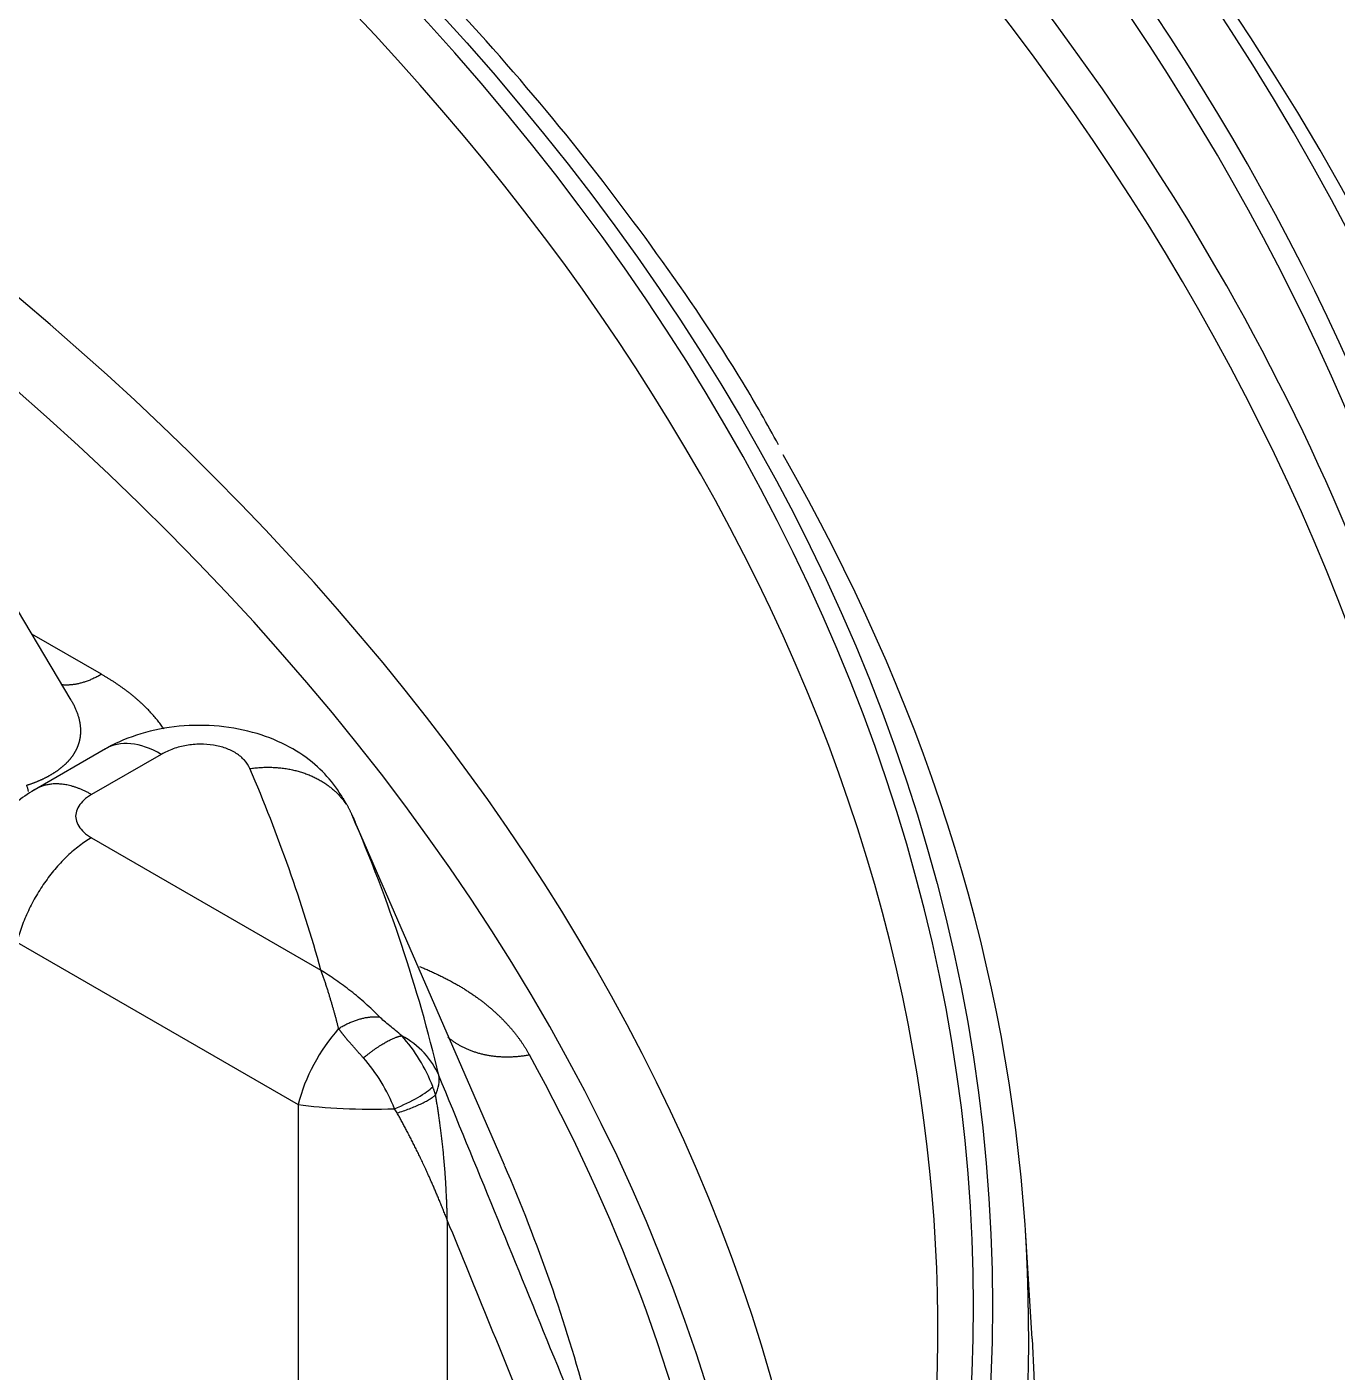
# Model space of a CAD drawing. Header units: millimetres. Extents: x -1286 to 291, y 5350 to 5880.
# Drawn here: x -694.67 to -671.07, y 5615.81 to 5640.04 of the extents above; entities that cross this region are included whole.
import ezdxf

# ---------------------------------------------------------------- set-up
doc = ezdxf.new("R2010")
doc.units = ezdxf.units.MM
doc.layers.add('粗实线层', color=7, linetype='Continuous', lineweight=35)

msp = doc.modelspace()

# ---------------------------------------------------------------- linework, layer by layer
at = {"layer": '粗实线层', "lineweight": 25}
for p, q in [((-693.872, 5627.917, 2078.952), (-698.117, 5635.033, 2078.952)), ((-693.325, 5628.381, 2078.952), (-694.582, 5629.106, 2078.952)), ((-693.253, 5627.038, 2078.952), (-694.58, 5626.272, 2078.952)), ((-692.248, 5626.939, 2078.952), (-693.504, 5626.214, 2078.952)), ((-686.068, 5619.536, 2078.952), (-688.756, 5625.719, 2078.952)), ((-693.504, 5625.438, 2078.952), (-689.373, 5623.052, 2078.952)), ((-694.848, 5623.555, 2078.952), (-689.784, 5620.631, 2078.952)), ((-689.784, 5620.631, 2078.952), (-689.784, 5611.473, 2078.952)), ((-687.096, 5618.548, 2078.952), (-687.096, 5611.473, 2078.952)), ((-676.558, 5616.411, 2078.952), (-676.683, 5618.365, 2078.952))]:
    msp.add_line(p, q, dxfattribs=at)
for centre, major_axis, ratio, start_param, end_param in [((-768.103, 5619.466, 2078.952), (101.531, 0), 0.57735, 5.605815, 8.437063), ((-768.103, 5617.393, 2078.952), (-100.022, 0), 0.57735, 3.458305, 5.293002), ((-768.103, 5617.004, 2078.952), (-99.521, 0), 0.57735, 2.999437, 4.219882), ((-768.103, 5619.233, 2078.952), (-100.141, 0), 0.57735, 2.724204, 3.887194), ((-768.103, 5619.466, 2078.952), (-100.442, 0), 0.57735, 2.72115, 3.785475), ((-763.839, 5617.004, 2078.952), (-86.224, 0), 0.57735, 2.357601, 3.925584), ((-763.839, 5616.564, 2078.952), (-85.581, 0), 0.57735, 3.253022, 3.911231), ((-768.103, 5619.077, 2078.952), (102.032, 0), 0.57735, 5.953798, 6.729052), ((-763.839, 5607.835, 2078.952), (83.696, 0), 0.57735, 0.0297, 0.746583), ((-763.839, 5607.157, 2078.952), (82.706, 0), 0.57735, 6.202093, 7.023547), ((-768.103, 5617.393, 2078.952), (-100.022, 0), 0.57735, 3.12046, 3.458305), ((-763.839, 5616.499, 2078.952), (-87.216, 0), 0.57735, 2.916833, 3.461506), ((-692.248, 5625.298, 2078.952), (1.005, -1.741), 0.57735, 2.356194, 3.151828), ((-763.839, 5616.184, 2078.952), (-75.411, 0), 0.57735, 3.30001, 3.385145), ((-763.839, 5615.077, 2078.952), (-77.311, 0), 0.57735, 3.278243, 3.385146), ((-763.839, 5616.564, 2078.952), (-85.581, 0), 0.57735, 2.686616, 3.253022), ((-688.44, 5620.873, 2078.952), (1.005, 1.741), 0.57735, 1.23178, 2.024582), ((-689.131, 5620.474, 2078.952), (-1.955, -0.466), 0.808885, 3.282885, 3.865668), ((-688.44, 5620.873, 2078.952), (0.878, -1.521), 0.57735, 1.299203, 1.920576), ((-689.131, 5620.474, 2078.952), (0.878, -1.521), 0.57735, 1.299203, 1.920576), ((-763.839, 5607.157, 2078.952), (82.085, 0), 0.57735, 0.118292, 0.308069), ((-689.131, 5620.474, 2078.952), (-1.859, -0.764), 0.445508, 2.692234, 3.048976), ((-688.245, 5620.713, 2078.952), (-0.939, -0.358), 0.219039, 1.696148, 2.711819), ((-688.44, 5620.873, 2078.952), (-2.01, 0), 0.161612, 0.838495, 1.766271), ((-763.839, 5608.264, 2078.952), (80.184, 0), 0.57735, 0.152116, 0.245947), ((-763.839, 5614.543, 2078.952), (-87.342, 0), 0.57735, 2.365166, 3.178643)]:
    msp.add_ellipse(centre, major_axis=major_axis, ratio=ratio, start_param=start_param, end_param=end_param, dxfattribs=at)
msp.add_ellipse((-763.839, 5617.004, 2078.952), major_axis=(-86.564, 0), ratio=0.57735, dxfattribs=at)
for points, degree, knots in [([(-681.13, 5632.515, 2078.952), (-681.332, 5632.889, 2078.952), (-681.995, 5634.054, 2078.952), (-683.298, 5635.973, 2078.952), (-685.046, 5638.261, 2078.952), (-686.996, 5640.494, 2078.952), (-689.131, 5642.669, 2078.952), (-691.449, 5644.779, 2078.952), (-693.944, 5646.82, 2078.952), (-696.61, 5648.786, 2078.952), (-699.439, 5650.673, 2078.952), (-702.425, 5652.476, 2078.952), (-705.561, 5654.191, 2078.952), (-708.838, 5655.813, 2078.952), (-712.249, 5657.339, 2078.952), (-715.786, 5658.765, 2078.952), (-719.439, 5660.088, 2078.952), (-723.199, 5661.305, 2078.952), (-727.059, 5662.412, 2078.952), (-731.007, 5663.408, 2078.952), (-735.035, 5664.289, 2078.952), (-739.133, 5665.054, 2078.952), (-743.291, 5665.701, 2078.952), (-747.499, 5666.228, 2078.952), (-751.747, 5666.635, 2078.952), (-756.023, 5666.919, 2078.952), (-760.319, 5667.081, 2078.952), (-764.623, 5667.12, 2078.952), (-768.925, 5667.036, 2078.952), (-773.215, 5666.83, 2078.952), (-777.483, 5666.501, 2078.952), (-781.717, 5666.05, 2078.952), (-785.907, 5665.479, 2078.952), (-790.045, 5664.789, 2078.952), (-794.118, 5663.982, 2078.952), (-798.118, 5663.058, 2078.952), (-802.035, 5662.022, 2078.952), (-805.86, 5660.875, 2078.952), (-809.582, 5659.619, 2078.952), (-813.194, 5658.258, 2078.952), (-816.685, 5656.795, 2078.952), (-820.049, 5655.233, 2078.952), (-822.936, 5653.751, 2078.952), (-824.679, 5652.779, 2078.952), (-825.376, 5652.376, 2078.952)], 3, [0, 0, 0, 0, 0.01138, 0.035611, 0.059864, 0.084135, 0.108421, 0.132719, 0.157024, 0.181336, 0.20565, 0.229966, 0.254282, 0.278597, 0.302911, 0.327222, 0.351532, 0.375839, 0.400144, 0.424446, 0.448747, 0.473047, 0.497345, 0.521641, 0.545937, 0.570232, 0.594526, 0.61882, 0.643114, 0.667408, 0.691703, 0.715998, 0.740295, 0.764592, 0.788891, 0.813192, 0.837495, 0.8618, 0.886107, 0.910417, 0.934729, 0.959044, 0.983362, 1, 1, 1, 1]), ([(-692.201, 5627.394, 2078.952), (-692.206, 5627.401, 2078.952), (-692.218, 5627.419, 2078.952), (-692.239, 5627.449, 2078.952), (-692.264, 5627.484, 2078.952), (-692.29, 5627.518, 2078.952), (-692.317, 5627.553, 2078.952), (-692.345, 5627.587, 2078.952), (-692.374, 5627.621, 2078.952), (-692.404, 5627.655, 2078.952), (-692.434, 5627.688, 2078.952), (-692.465, 5627.722, 2078.952), (-692.498, 5627.756, 2078.952), (-692.531, 5627.789, 2078.952), (-692.565, 5627.822, 2078.952), (-692.6, 5627.855, 2078.952), (-692.636, 5627.888, 2078.952), (-692.673, 5627.92, 2078.952), (-692.71, 5627.953, 2078.952), (-692.749, 5627.985, 2078.952), (-692.788, 5628.017, 2078.952), (-692.828, 5628.049, 2078.952), (-692.869, 5628.08, 2078.952), (-692.911, 5628.111, 2078.952), (-692.954, 5628.142, 2078.952), (-692.997, 5628.173, 2078.952), (-693.042, 5628.204, 2078.952), (-693.087, 5628.234, 2078.952), (-693.133, 5628.264, 2078.952), (-693.18, 5628.293, 2078.952), (-693.228, 5628.323, 2078.952), (-693.276, 5628.352, 2078.952), (-693.309, 5628.371, 2078.952), (-693.325, 5628.381, 2078.952)], 3, [0, 0, 0, 0, 0.018799, 0.050157, 0.08161, 0.113155, 0.14479, 0.176517, 0.208337, 0.24025, 0.272257, 0.304358, 0.336555, 0.368847, 0.401235, 0.433718, 0.466296, 0.498969, 0.531736, 0.564595, 0.597547, 0.630589, 0.663721, 0.696943, 0.730255, 0.763657, 0.797151, 0.830735, 0.86441, 0.898175, 0.932029, 0.965971, 1, 1, 1, 1]), ([(-694.669, 5626.384, 2078.952), (-694.663, 5626.386, 2078.952), (-694.649, 5626.391, 2078.952), (-694.629, 5626.397, 2078.952), (-694.609, 5626.404, 2078.952), (-694.59, 5626.411, 2078.952), (-694.57, 5626.418, 2078.952), (-694.551, 5626.425, 2078.952), (-694.532, 5626.432, 2078.952), (-694.514, 5626.44, 2078.952), (-694.495, 5626.447, 2078.952), (-694.477, 5626.454, 2078.952), (-694.459, 5626.462, 2078.952), (-694.441, 5626.47, 2078.952), (-694.423, 5626.478, 2078.952), (-694.405, 5626.485, 2078.952), (-694.388, 5626.493, 2078.952), (-694.371, 5626.501, 2078.952), (-694.354, 5626.51, 2078.952), (-694.338, 5626.518, 2078.952), (-694.321, 5626.526, 2078.952), (-694.305, 5626.535, 2078.952), (-694.289, 5626.543, 2078.952), (-694.273, 5626.552, 2078.952), (-694.258, 5626.56, 2078.952), (-694.242, 5626.569, 2078.952), (-694.227, 5626.578, 2078.952), (-694.212, 5626.587, 2078.952), (-694.197, 5626.596, 2078.952), (-694.183, 5626.605, 2078.952), (-694.169, 5626.614, 2078.952), (-694.155, 5626.623, 2078.952), (-694.141, 5626.633, 2078.952), (-694.127, 5626.642, 2078.952), (-694.114, 5626.651, 2078.952), (-694.1, 5626.661, 2078.952), (-694.087, 5626.671, 2078.952), (-694.075, 5626.68, 2078.952), (-694.062, 5626.69, 2078.952), (-694.05, 5626.7, 2078.952), (-694.037, 5626.71, 2078.952), (-694.026, 5626.72, 2078.952), (-694.014, 5626.73, 2078.952), (-694.002, 5626.74, 2078.952), (-693.991, 5626.75, 2078.952), (-693.98, 5626.76, 2078.952), (-693.969, 5626.77, 2078.952), (-693.959, 5626.781, 2078.952), (-693.948, 5626.791, 2078.952), (-693.938, 5626.802, 2078.952), (-693.928, 5626.812, 2078.952), (-693.918, 5626.823, 2078.952), (-693.909, 5626.833, 2078.952), (-693.899, 5626.844, 2078.952), (-693.89, 5626.855, 2078.952), (-693.881, 5626.866, 2078.952), (-693.873, 5626.876, 2078.952), (-693.864, 5626.887, 2078.952), (-693.856, 5626.898, 2078.952), (-693.848, 5626.909, 2078.952), (-693.84, 5626.92, 2078.952), (-693.832, 5626.932, 2078.952), (-693.825, 5626.943, 2078.952), (-693.818, 5626.954, 2078.952), (-693.811, 5626.965, 2078.952), (-693.804, 5626.977, 2078.952), (-693.797, 5626.988, 2078.952), (-693.791, 5626.999, 2078.952), (-693.785, 5627.011, 2078.952), (-693.779, 5627.022, 2078.952), (-693.773, 5627.034, 2078.952), (-693.768, 5627.046, 2078.952), (-693.762, 5627.057, 2078.952), (-693.757, 5627.069, 2078.952), (-693.753, 5627.081, 2078.952), (-693.748, 5627.093, 2078.952), (-693.743, 5627.104, 2078.952), (-693.739, 5627.116, 2078.952), (-693.735, 5627.128, 2078.952), (-693.731, 5627.14, 2078.952), (-693.728, 5627.152, 2078.952), (-693.724, 5627.164, 2078.952), (-693.721, 5627.176, 2078.952), (-693.718, 5627.188, 2078.952), (-693.716, 5627.2, 2078.952), (-693.713, 5627.213, 2078.952), (-693.711, 5627.225, 2078.952), (-693.708, 5627.237, 2078.952), (-693.707, 5627.249, 2078.952), (-693.705, 5627.262, 2078.952), (-693.703, 5627.274, 2078.952), (-693.702, 5627.286, 2078.952), (-693.701, 5627.299, 2078.952), (-693.7, 5627.311, 2078.952), (-693.699, 5627.324, 2078.952), (-693.699, 5627.336, 2078.952), (-693.698, 5627.349, 2078.952), (-693.698, 5627.366, 2078.952), (-693.699, 5627.388, 2078.952), (-693.7, 5627.414, 2078.952), (-693.702, 5627.441, 2078.952), (-693.705, 5627.468, 2078.952), (-693.709, 5627.496, 2078.952), (-693.714, 5627.523, 2078.952), (-693.72, 5627.551, 2078.952), (-693.727, 5627.579, 2078.952), (-693.734, 5627.607, 2078.952), (-693.743, 5627.635, 2078.952), (-693.752, 5627.664, 2078.952), (-693.763, 5627.693, 2078.952), (-693.774, 5627.722, 2078.952), (-693.786, 5627.75, 2078.952), (-693.799, 5627.78, 2078.952), (-693.813, 5627.809, 2078.952), (-693.828, 5627.838, 2078.952), (-693.844, 5627.868, 2078.952), (-693.858, 5627.892, 2078.952), (-693.867, 5627.907, 2078.952), (-693.87, 5627.912, 2078.952)], 3, [0, 0, 0, 0, 0.008493, 0.016959, 0.025398, 0.033811, 0.042197, 0.050557, 0.058891, 0.067199, 0.075482, 0.083738, 0.091969, 0.100174, 0.108355, 0.11651, 0.12464, 0.132745, 0.140826, 0.148882, 0.156914, 0.164921, 0.172905, 0.180865, 0.188801, 0.196713, 0.204602, 0.212468, 0.22031, 0.22813, 0.235927, 0.243702, 0.251454, 0.259184, 0.266892, 0.274578, 0.282242, 0.289885, 0.297507, 0.305107, 0.312687, 0.320246, 0.327784, 0.335301, 0.342799, 0.350277, 0.357734, 0.365173, 0.372591, 0.379991, 0.387371, 0.394733, 0.402076, 0.409401, 0.416707, 0.423996, 0.431267, 0.43852, 0.445755, 0.452974, 0.460176, 0.467361, 0.474529, 0.481681, 0.488818, 0.495938, 0.503043, 0.510132, 0.517206, 0.524266, 0.53131, 0.53834, 0.545356, 0.552358, 0.559346, 0.566321, 0.573282, 0.580231, 0.587166, 0.594089, 0.601, 0.607898, 0.614785, 0.62166, 0.628524, 0.635377, 0.642219, 0.649051, 0.655872, 0.662683, 0.669484, 0.676276, 0.683058, 0.689832, 0.696596, 0.703353, 0.710101, 0.716841, 0.73091, 0.745016, 0.759161, 0.773346, 0.787575, 0.80185, 0.816172, 0.830544, 0.844969, 0.859449, 0.873985, 0.888581, 0.903237, 0.917957, 0.932743, 0.947595, 0.962518, 0.977512, 0.992579, 1, 1, 1, 1]), ([(-688.92, 5626.043, 2078.952), (-689.071, 5626.336, 2078.952), (-689.385, 5626.726, 2078.952), (-690.002, 5627.128, 2078.952), (-690.603, 5627.359, 2078.952), (-691.299, 5627.476, 2078.952), (-692.025, 5627.457, 2078.952), (-692.713, 5627.302, 2078.952), (-693.104, 5627.127, 2078.952), (-693.285, 5627.02, 2078.952)], 3, [0, 0, 0, 0, 0.212468, 0.330849, 0.457488, 0.590546, 0.726664, 0.863147, 1, 1, 1, 1]), ([(-694.491, 5626.323, 2078.952), (-694.61, 5626.256, 2078.952), (-694.839, 5626.104, 2078.952), (-695.144, 5625.819, 2078.952), (-695.339, 5625.598, 2078.952), (-695.411, 5625.468, 2078.952), (-695.417, 5625.457, 2078.952)], 3, [0, 0, 0, 0, 0.310329, 0.634006, 0.969092, 1, 1, 1, 1]), ([(-688.81, 5625.841, 2078.952), (-688.813, 5625.848, 2078.952), (-688.819, 5625.862, 2078.952), (-688.828, 5625.883, 2078.952), (-688.838, 5625.904, 2078.952), (-688.848, 5625.925, 2078.952), (-688.858, 5625.945, 2078.952), (-688.868, 5625.966, 2078.952), (-688.879, 5625.986, 2078.952), (-688.889, 5626.006, 2078.952), (-688.9, 5626.026, 2078.952), (-688.911, 5626.046, 2078.952), (-688.922, 5626.066, 2078.952), (-688.934, 5626.086, 2078.952), (-688.945, 5626.105, 2078.952), (-688.957, 5626.124, 2078.952), (-688.965, 5626.136, 2078.952), (-688.968, 5626.142, 2078.952)], 3, [0, 0, 0, 0, 0.06789, 0.135662, 0.203316, 0.270851, 0.338267, 0.405564, 0.472741, 0.539799, 0.606738, 0.673558, 0.740258, 0.80684, 0.873304, 0.939649, 1, 1, 1, 1]), ([(-693.504, 5625.438, 2078.952), (-693.578, 5625.395, 2078.952), (-693.651, 5625.346, 2078.952), (-693.796, 5625.236, 2078.952), (-693.868, 5625.176, 2078.952), (-694.007, 5625.043, 2078.952), (-694.076, 5624.972, 2078.952), (-694.207, 5624.82, 2078.952), (-694.27, 5624.74, 2078.952), (-694.389, 5624.572, 2078.952), (-694.446, 5624.485, 2078.952), (-694.551, 5624.306, 2078.952), (-694.599, 5624.214, 2078.952), (-694.687, 5624.028, 2078.952), (-694.726, 5623.933, 2078.952), (-694.795, 5623.744, 2078.952), (-694.824, 5623.649, 2078.952), (-694.848, 5623.555, 2078.952)], 3, [0, 0, 0, 0, 0.125, 0.125, 0.25, 0.25, 0.375, 0.375, 0.5, 0.5, 0.625, 0.625, 0.75, 0.75, 0.875, 0.875, 1, 1, 1, 1]), ([(-688.317, 5622.211, 2078.952), (-688.399, 5622.295, 2078.952), (-688.483, 5622.375, 2078.952), (-688.656, 5622.529, 2078.952), (-688.745, 5622.603, 2078.952), (-688.923, 5622.743, 2078.952), (-689.014, 5622.809, 2078.952), (-689.194, 5622.935, 2078.952), (-689.284, 5622.995, 2078.952), (-689.373, 5623.052, 2078.952)], 3, [0, 0, 0, 0, 0.25, 0.25, 0.5, 0.5, 0.75, 0.75, 1, 1, 1, 1]), ([(-689.054, 5621.999, 2078.952), (-689.056, 5622.007, 2078.952), (-689.06, 5622.024, 2078.952), (-689.067, 5622.05, 2078.952), (-689.073, 5622.076, 2078.952), (-689.08, 5622.102, 2078.952), (-689.087, 5622.129, 2078.952), (-689.094, 5622.156, 2078.952), (-689.101, 5622.183, 2078.952), (-689.109, 5622.211, 2078.952), (-689.117, 5622.239, 2078.952), (-689.124, 5622.267, 2078.952), (-689.132, 5622.296, 2078.952), (-689.14, 5622.325, 2078.952), (-689.149, 5622.355, 2078.952), (-689.157, 5622.384, 2078.952), (-689.166, 5622.414, 2078.952), (-689.175, 5622.444, 2078.952), (-689.183, 5622.475, 2078.952), (-689.193, 5622.505, 2078.952), (-689.202, 5622.536, 2078.952), (-689.211, 5622.567, 2078.952), (-689.221, 5622.599, 2078.952), (-689.23, 5622.63, 2078.952), (-689.24, 5622.662, 2078.952), (-689.25, 5622.694, 2078.952), (-689.261, 5622.726, 2078.952), (-689.271, 5622.758, 2078.952), (-689.282, 5622.791, 2078.952), (-689.292, 5622.823, 2078.952), (-689.303, 5622.856, 2078.952), (-689.314, 5622.888, 2078.952), (-689.326, 5622.921, 2078.952), (-689.337, 5622.954, 2078.952), (-689.349, 5622.987, 2078.952), (-689.361, 5623.02, 2078.952), (-689.369, 5623.041, 2078.952), (-689.373, 5623.052, 2078.952)], 3, [0, 0, 0, 0, 0.020892, 0.042234, 0.064027, 0.086271, 0.108965, 0.13211, 0.155707, 0.179755, 0.204254, 0.229205, 0.254608, 0.280462, 0.306769, 0.333527, 0.360737, 0.3884, 0.416515, 0.445082, 0.474102, 0.503574, 0.533499, 0.563876, 0.594706, 0.625989, 0.657725, 0.689914, 0.722555, 0.75565, 0.789197, 0.823198, 0.857652, 0.892559, 0.927919, 0.963733, 1, 1, 1, 1]), ([(-687.597, 5623.117, 2078.952), (-687.295, 5622.997, 2078.952), (-687.008, 5622.839, 2078.952), (-686.542, 5622.584, 2078.952), (-686.191, 5622.254, 2078.952), (-685.835, 5621.919, 2078.952), (-685.619, 5621.528, 2078.952)], 2, [0, 0, 0, 0.240915, 0.240915, 0.620457, 0.620457, 1, 1, 1]), ([(-687.916, 5621.87, 2078.952), (-687.954, 5621.902, 2078.952), (-687.991, 5621.934, 2078.952), (-688.064, 5621.994, 2078.952), (-688.099, 5622.023, 2078.952), (-688.168, 5622.08, 2078.952), (-688.201, 5622.107, 2078.952), (-688.263, 5622.16, 2078.952), (-688.292, 5622.186, 2078.952), (-688.317, 5622.211, 2078.952)], 3, [0, 0, 0, 0, 0.25, 0.25, 0.5, 0.5, 0.75, 0.75, 1, 1, 1, 1]), ([(-688.607, 5621.471, 2078.952), (-688.612, 5621.476, 2078.952), (-688.621, 5621.486, 2078.952), (-688.634, 5621.501, 2078.952), (-688.648, 5621.516, 2078.952), (-688.661, 5621.531, 2078.952), (-688.675, 5621.546, 2078.952), (-688.688, 5621.56, 2078.952), (-688.701, 5621.575, 2078.952), (-688.714, 5621.589, 2078.952), (-688.727, 5621.603, 2078.952), (-688.739, 5621.617, 2078.952), (-688.752, 5621.631, 2078.952), (-688.764, 5621.645, 2078.952), (-688.777, 5621.659, 2078.952), (-688.789, 5621.673, 2078.952), (-688.801, 5621.686, 2078.952), (-688.813, 5621.7, 2078.952), (-688.825, 5621.713, 2078.952), (-688.836, 5621.727, 2078.952), (-688.848, 5621.74, 2078.952), (-688.859, 5621.753, 2078.952), (-688.87, 5621.766, 2078.952), (-688.881, 5621.779, 2078.952), (-688.892, 5621.792, 2078.952), (-688.903, 5621.805, 2078.952), (-688.914, 5621.817, 2078.952), (-688.924, 5621.83, 2078.952), (-688.934, 5621.842, 2078.952), (-688.945, 5621.855, 2078.952), (-688.955, 5621.867, 2078.952), (-688.964, 5621.879, 2078.952), (-688.974, 5621.892, 2078.952), (-688.984, 5621.904, 2078.952), (-688.993, 5621.916, 2078.952), (-689.002, 5621.928, 2078.952), (-689.011, 5621.94, 2078.952), (-689.02, 5621.952, 2078.952), (-689.029, 5621.964, 2078.952), (-689.037, 5621.975, 2078.952), (-689.046, 5621.987, 2078.952), (-689.051, 5621.995, 2078.952), (-689.054, 5621.999, 2078.952)], 3, [0, 0, 0, 0, 0.027024, 0.053937, 0.080738, 0.107427, 0.134004, 0.160469, 0.186822, 0.213063, 0.239193, 0.265211, 0.291118, 0.316915, 0.342602, 0.368179, 0.393648, 0.419009, 0.444263, 0.469412, 0.494457, 0.519398, 0.544239, 0.568979, 0.593622, 0.618168, 0.64262, 0.666981, 0.691252, 0.715436, 0.739535, 0.763554, 0.787494, 0.811358, 0.835151, 0.858875, 0.882534, 0.906133, 0.929674, 0.953163, 0.976603, 1, 1, 1, 1]), ([(-687.309, 5620.802, 2078.952), (-687.311, 5620.808, 2078.952), (-687.314, 5620.821, 2078.952), (-687.32, 5620.84, 2078.952), (-687.326, 5620.859, 2078.952), (-687.332, 5620.878, 2078.952), (-687.338, 5620.897, 2078.952), (-687.345, 5620.916, 2078.952), (-687.352, 5620.934, 2078.952), (-687.356, 5620.947, 2078.952), (-687.359, 5620.953, 2078.952)], 3, [0, 0, 0, 0, 0.12396, 0.248247, 0.372846, 0.497738, 0.622905, 0.748336, 0.874033, 1, 1, 1, 1]), ([(-688, 5620.479, 2078.952), (-687.963, 5620.491, 2078.952), (-687.925, 5620.503, 2078.952), (-687.851, 5620.529, 2078.952), (-687.815, 5620.543, 2078.952), (-687.743, 5620.57, 2078.952), (-687.708, 5620.584, 2078.952), (-687.641, 5620.612, 2078.952), (-687.608, 5620.626, 2078.952), (-687.547, 5620.655, 2078.952), (-687.518, 5620.669, 2078.952), (-687.464, 5620.697, 2078.952), (-687.439, 5620.711, 2078.952), (-687.394, 5620.739, 2078.952), (-687.374, 5620.752, 2078.952), (-687.338, 5620.778, 2078.952), (-687.322, 5620.79, 2078.952), (-687.309, 5620.802, 2078.952)], 3, [0, 0, 0, 0, 0.125, 0.125, 0.25, 0.25, 0.375, 0.375, 0.5, 0.5, 0.625, 0.625, 0.75, 0.75, 0.875, 0.875, 1, 1, 1, 1]), ([(-687.096, 5618.548, 2078.952), (-687.097, 5618.562, 2078.952), (-687.097, 5618.594, 2078.952), (-687.099, 5618.646, 2078.952), (-687.1, 5618.706, 2078.952), (-687.102, 5618.773, 2078.952), (-687.105, 5618.848, 2078.952), (-687.108, 5618.931, 2078.952), (-687.113, 5619.021, 2078.952), (-687.118, 5619.119, 2078.952), (-687.124, 5619.225, 2078.952), (-687.131, 5619.338, 2078.952), (-687.14, 5619.46, 2078.952), (-687.15, 5619.589, 2078.952), (-687.161, 5619.712, 2078.952), (-687.173, 5619.826, 2078.952), (-687.184, 5619.929, 2078.952), (-687.195, 5620.028, 2078.952), (-687.207, 5620.125, 2078.952), (-687.219, 5620.219, 2078.952), (-687.231, 5620.31, 2078.952), (-687.244, 5620.399, 2078.952), (-687.256, 5620.485, 2078.952), (-687.269, 5620.568, 2078.952), (-687.282, 5620.648, 2078.952), (-687.295, 5620.726, 2078.952), (-687.304, 5620.777, 2078.952), (-687.309, 5620.802, 2078.952)], 3, [0, 0, 0, 0, 0.019805, 0.042984, 0.069539, 0.099473, 0.132791, 0.169495, 0.209588, 0.253073, 0.29995, 0.35022, 0.403881, 0.460926, 0.521348, 0.567741, 0.612961, 0.657005, 0.699868, 0.741548, 0.78204, 0.821344, 0.859457, 0.89638, 0.932111, 0.966651, 1, 1, 1, 1]), ([(-687.096, 5618.548, 2078.952), (-687.102, 5618.562, 2078.952), (-687.113, 5618.592, 2078.952), (-687.131, 5618.636, 2078.952), (-687.148, 5618.679, 2078.952), (-687.164, 5618.721, 2078.952), (-687.181, 5618.763, 2078.952), (-687.198, 5618.804, 2078.952), (-687.214, 5618.844, 2078.952), (-687.231, 5618.884, 2078.952), (-687.247, 5618.923, 2078.952), (-687.263, 5618.961, 2078.952), (-687.278, 5618.999, 2078.952), (-687.294, 5619.036, 2078.952), (-687.31, 5619.072, 2078.952), (-687.325, 5619.107, 2078.952), (-687.34, 5619.142, 2078.952), (-687.355, 5619.176, 2078.952), (-687.369, 5619.209, 2078.952), (-687.384, 5619.242, 2078.952), (-687.398, 5619.274, 2078.952), (-687.412, 5619.305, 2078.952), (-687.425, 5619.335, 2078.952), (-687.439, 5619.365, 2078.952), (-687.452, 5619.394, 2078.952), (-687.465, 5619.422, 2078.952), (-687.477, 5619.45, 2078.952), (-687.49, 5619.477, 2078.952), (-687.502, 5619.503, 2078.952), (-687.514, 5619.528, 2078.952), (-687.535, 5619.574, 2078.952), (-687.566, 5619.64, 2078.952), (-687.607, 5619.726, 2078.952), (-687.648, 5619.809, 2078.952), (-687.689, 5619.891, 2078.952), (-687.729, 5619.971, 2078.952), (-687.769, 5620.049, 2078.952), (-687.809, 5620.126, 2078.952), (-687.848, 5620.2, 2078.952), (-687.887, 5620.272, 2078.952), (-687.925, 5620.343, 2078.952), (-687.962, 5620.412, 2078.952), (-687.988, 5620.457, 2078.952), (-688, 5620.479, 2078.952)], 3, [0, 0, 0, 0, 0.023206, 0.046039, 0.068499, 0.090585, 0.112298, 0.133638, 0.154604, 0.175196, 0.195416, 0.215262, 0.234734, 0.253833, 0.272559, 0.290911, 0.30889, 0.326496, 0.343728, 0.360587, 0.377073, 0.393185, 0.408924, 0.42429, 0.439282, 0.453901, 0.468146, 0.482018, 0.495517, 0.508643, 0.521395, 0.566525, 0.610699, 0.653919, 0.696184, 0.737495, 0.777853, 0.817257, 0.855709, 0.893208, 0.929756, 0.965353, 1, 1, 1, 1])]:
    msp.add_open_spline(points, degree=degree, knots=knots, dxfattribs=at)
for points, weights in [([(-693.325, 5628.381, 2078.952), (-693.579, 5628.234, 2078.952), (-693.829, 5628.167, 2078.952), (-694.054, 5628.192, 2078.952)], [1.10247137787, 1.04287013917, 1.00926865568, 1.00166692741]), ([(-690.654, 5626.683, 2078.952), (-689.908, 5626.79, 2078.952), (-689.264, 5626.557, 2078.952), (-688.918, 5626.04, 2078.952)], [1.10246136299, 0.982268734022, 0.967820365402, 1.05911625713]), ([(-693.504, 5626.214, 2078.952), (-693.883, 5626.432, 2078.952), (-694.24, 5626.472, 2078.952), (-694.515, 5626.31, 2078.952)], [1.10246344043, 1.01583209582, 0.984134905074, 1.00737186818]), ([(-689.054, 5621.999, 2078.952), (-688.808, 5622.155, 2078.952), (-688.547, 5622.23, 2078.952), (-688.317, 5622.211, 2078.952)], [1.04585022912, 0.984715418526, 0.984716590317, 1.04585374449]), ([(-688.607, 5621.471, 2078.952), (-688.336, 5621.696, 2078.952), (-688.084, 5621.842, 2078.952), (-687.916, 5621.87, 2078.952)], [1.06734703194, 0.97755052783, 0.977550989356, 1.06734841652]), ([(-687.086, 5621.844, 2078.952), (-686.711, 5621.53, 2078.952), (-686.186, 5621.423, 2078.952), (-685.619, 5621.528, 2078.952)], [1.01619369944, 0.978241014408, 1.00699975192, 1.10246991197])]:
    msp.add_rational_spline(points, weights, degree=3, dxfattribs=at)
for points in [[(-690.654, 5626.683, 2078.952), (-690.677, 5626.737, 2078.952), (-690.742, 5626.836, 2078.952), (-690.891, 5626.962, 2078.952), (-691.083, 5627.055, 2078.952), (-691.306, 5627.112, 2078.952), (-691.548, 5627.13, 2078.952), (-691.795, 5627.107, 2078.952), (-692.036, 5627.044, 2078.952), (-692.18, 5626.978, 2078.952), (-692.248, 5626.939, 2078.952)], [(-694.639, 5626.273, 2078.952), (-694.65, 5626.31, 2078.952), (-694.66, 5626.347, 2078.952), (-694.669, 5626.384, 2078.952)], [(-693.504, 5626.214, 2078.952), (-693.557, 5626.183, 2078.952), (-693.648, 5626.118, 2078.952), (-693.744, 5626.006, 2078.952), (-693.793, 5625.887, 2078.952), (-693.793, 5625.765, 2078.952), (-693.744, 5625.645, 2078.952), (-693.648, 5625.534, 2078.952), (-693.557, 5625.468, 2078.952), (-693.504, 5625.438, 2078.952)], [(-688.81, 5625.841, 2078.952), (-688.791, 5625.8, 2078.952), (-688.773, 5625.759, 2078.952), (-688.756, 5625.717, 2078.952)], [(-684.215, 5613.728, 2078.952), (-684.556, 5614.568, 2078.952), (-685.236, 5616.238, 2078.952), (-686.247, 5618.713, 2078.952), (-686.916, 5620.346, 2078.952), (-687.249, 5621.157, 2078.952)], [(-688, 5620.479, 2078.952), (-688.007, 5620.493, 2078.952), (-688.023, 5620.518, 2078.952), (-688.041, 5620.542, 2078.952), (-688.05, 5620.554, 2078.952)], [(-684.759, 5612.822, 2078.952), (-685.021, 5613.467, 2078.952), (-685.544, 5614.751, 2078.952), (-686.323, 5616.659, 2078.952), (-686.839, 5617.92, 2078.952), (-687.096, 5618.548, 2078.952)]]:
    msp.add_open_spline(points, degree=3, dxfattribs=at)

doc.saveas('drawing.dxf')
